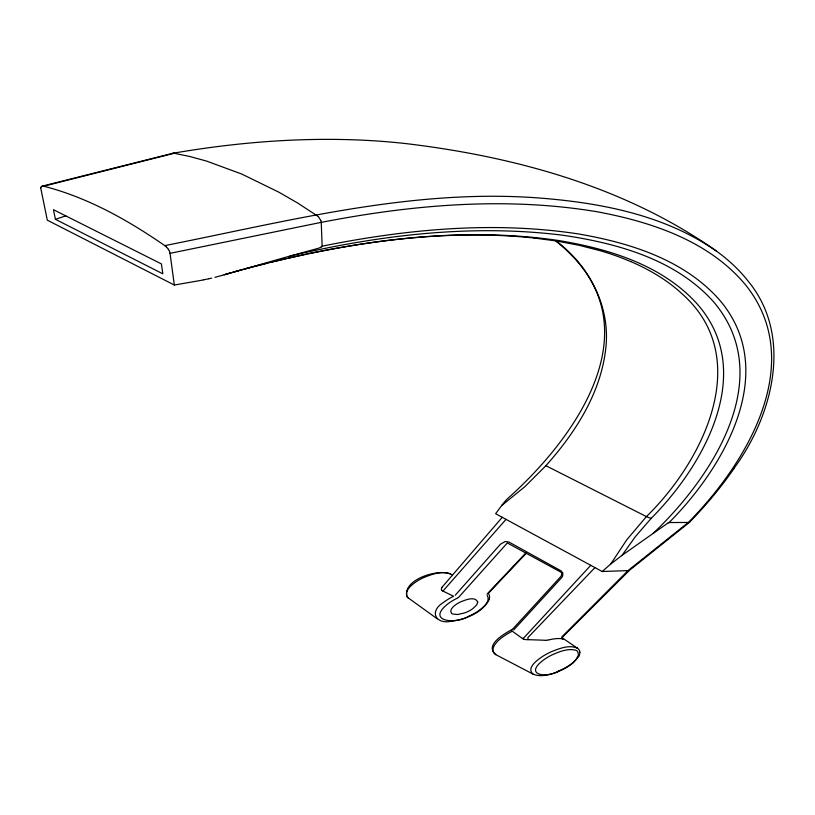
<?xml version="1.0" encoding="UTF-8"?>
<svg xmlns="http://www.w3.org/2000/svg" width="815" height="815" viewBox="0 0 815 815"><rect width="100%" height="100%" fill="white"/><g stroke="black" fill="none" stroke-linecap="round" stroke-linejoin="round"><path stroke-width="1.22" d="M561.708 574.117L561.647 574.646M40.76 188.143L47.29 220.162L174.329 285.036L200.286 280.503M489.265 599.412C482.195 613.298 465.192 619.359 450.573 621.346C436.239 624.341 428.252 611.627 443.89 602.163A65.709 37.938 0 0 1 453.588 596.244L442.739 590.977A3.566 2.058 0 0 1 441.924 590.406M487.095 594.369L487.36 593.819M442.036 587.32L441.649 588.145A6.53 3.769 0 0 0 441.394 589.316M534.039 238.011L555.575 240.853A229.422 132.458 0 0 1 570.683 254.351C650.268 334.211 573.577 439.998 507.103 499.075C505.168 501.133 503.354 503.293 501.673 505.555L495.632 513.715L602.163 571.509L610.68 564.082L626.786 539.785L646.407 516.588C702.876 461.606 754.568 358.243 682.247 294.001A203.424 117.442 0 0 0 630.81 261.584M610.68 564.082L622.018 555.382L635.466 536.504L651.205 518.34C704.272 464.968 757.094 370.947 696.672 303.363C661.464 264.875 608.968 248.942 559.019 240.578C476.918 228.424 393.156 236.442 312.237 252.905L304.433 254.637M734.407 467.779C773.017 415.039 793.566 335.271 747.549 280.421A245.651 141.83 0 0 0 716.242 250.928C625.706 186.992 515.671 156.816 406.787 143.695A388.989 224.583 0 0 0 359.395 140.037C296.996 137.389 234.414 142.696 172.923 153.261M576.236 659.233L578.568 654.781L577.591 651.379A5.929 3.423 0 0 0 575.227 650.085C567.301 648.353 559.202 651.715 552.071 654.873A60.962 35.198 0 0 0 544.257 659.488C522.955 674.749 545.755 678.579 558.418 671.234M487.604 593.483L525.981 552.825M501.673 505.555L524.911 486.637L545.907 465.701C575.247 432.796 600.675 393.441 605.739 348.718C610.792 306.848 589.286 265.578 555.983 240.924M442.127 587.116L502.254 517.301M506.034 519.349L443.992 589.877A5.746 3.311 0 0 1 442.739 590.977M455.249 595.235L500.379 544.257L505.168 541.517L508.825 541.985L561.036 570.846L562.819 573.006L562.727 575.655A15.342 8.853 0 0 1 561.616 577.682L513.695 629.975M512.941 628.803L560.404 577A11.4 6.581 0 0 0 561.647 574.646M668.249 522.884A3.056 1.762 0 0 1 669.135 522.517C724.046 467.423 780.291 371.12 719.523 299.94C684.009 259.69 630.015 242.86 578.721 233.987C493.421 220.906 406.278 229.188 322.129 246.171L321.253 222.352L170.04 253.333L174.329 285.036M590.763 565.325L524.096 637.554A7.508 4.33 0 0 1 522.476 638.512L512.278 631.187A72.586 41.901 0 0 0 503.079 636.749C498.097 640.019 488.083 649.372 495.775 654.639L533.051 674.107C540.895 677.51 549.84 674.667 557.419 671.937M488.796 592.892L526.419 553.069M594.95 567.597L527.814 637.697L528.222 639.653L543.177 640.183A11.655 6.724 0 0 0 544.736 640.284L545.877 640.274M622.018 555.382L652.886 533.601C711.78 477.885 777.928 377.62 713.522 301.733C675.543 259.404 617.607 243.328 563.226 235.301C471.854 223.748 379.097 235.117 289.916 256.073L224.196 274.757M512.462 629.261C505.799 632.98 483.774 644.696 495.775 654.639M689.694 522.17L629.537 570.255L563.063 636.464A3.474 2.007 0 0 0 562.615 637.748M458.764 597.181L507.317 542.963L560.628 572.008A3.657 2.109 0 0 1 561.423 572.904A5.542 3.199 0 0 1 561.586 573.21L561.606 573.251A7.641 4.411 0 0 1 561.708 573.933M652.886 533.601L668.218 522.863M458.387 597.466L457.154 598.23M510.659 630.423L511.127 630.566A10.727 6.194 0 0 1 512.115 631.105M55.41 219.296L162.827 273.82L161.421 263.917L53.444 209.689L55.41 219.296L65.801 215.893M225.46 274.38L221.863 275.46M221.7 275.511L214.895 277.334M224.767 274.614L226.784 273.993M226.02 274.258L228.108 273.616M227.273 273.901L229.433 273.239M228.516 273.545L230.757 272.862M230.187 273.066L232.092 272.485M231.857 272.597L236.085 271.375M233.416 272.118L234.751 271.741M235.209 271.66L237.756 270.906M236.89 271.191L239.753 270.356M238.571 270.723L240.761 270.081M240.252 270.264L241.933 269.806M241.434 269.897L252.864 266.841M245.121 268.899L251.509 267.198M252.1 267.096L256.919 265.792M253.801 266.648L258.274 265.446M257.214 265.761L266.434 263.377M258.925 265.323L267.799 263.041M42.207 186.156L172.709 153.312M42.472 186.095A1.895 1.09 0 0 1 43.623 186.217L174.227 153.271L190.017 156.551L206.592 161.095L241.739 174.053L278.73 192.116L297.567 202.966L318.217 216.505M289.916 256.073L317.911 248.412A38.875 22.443 0 0 0 318.899 248.055L319.633 247.77A15.373 8.873 0 0 0 320.876 247.23M267.534 263.163L271.904 262.033M270.988 262.308L273.269 261.697M272.719 261.89L276.02 261.034M274.461 261.472L278.771 260.382M276.193 261.055L280.146 260.056M279.677 260.219L285.668 258.762M281.42 259.812L287.053 258.437M211.645 278.129L208.793 278.771M286.686 258.589L292.605 257.173M288.439 258.121L289.824 257.805M290.221 257.774L298.188 255.93M293.767 256.98L302.385 255.003M299.085 255.798L303.791 254.708M208.365 278.862L203.485 279.881M302.65 255.024L306.603 254.097M308.009 253.801L310.831 253.2M311.595 253.119C384.456 238.153 459.609 230.268 533.866 237.99M43.643 186.197C87.582 197.413 127.711 219.999 164.783 245.61C286.768 221.486 409.863 188.978 535.384 197.719C598.22 202.303 663.532 214.263 716.191 250.949M548.434 639.999L546.356 640.254M203.057 279.973L200.714 280.421M628.426 570.592L602.163 571.509M688.41 522.446L688.349 522.446C746.734 463.46 807.634 362.4 745.542 284.863C709.019 241.006 651.847 222.016 597.517 211.829C505.881 196.456 411.942 204.718 321.253 222.373L320.886 220.733M669.166 522.547L688.308 522.446L627.988 570.622L562.686 636.087A3.81 2.201 0 0 0 562.513 638.919M525.614 639.561L525.807 639.592A9.739 5.623 0 0 0 528.222 639.643M555.575 240.853L578.833 245.234L600.227 250.704A210.616 121.598 0 0 1 623.444 258.589L630.79 261.605M452.57 574.993C443.35 569.919 432.123 574.086 423.179 577.815A55.929 32.284 0 0 0 415.67 582.093C411.229 585.262 403.313 591.588 407.806 597.538M523.76 639.154L523.699 639.133A4.788 2.761 0 0 1 522.486 638.512M449.493 573.536C436.005 569.165 402.457 580.056 406.95 596.621M449.982 573.729L450.603 574.015M545.907 465.701L646.407 516.588A19.672 11.359 0 0 0 651.216 518.33M533.051 674.107C525.95 668.066 537.523 659.855 542.403 656.564A67.553 38.998 0 0 1 551.429 651.674C559.426 648.587 569.023 644.441 577.428 648.22L562.89 638.288M164.783 245.61L166.454 247.006M437.309 618.87L408.468 598.067M407.999 597.711L408.427 598.037L407.103 596.804M166.678 247.23L168.114 248.942M318.431 216.729L320.774 220.417M487.248 595.5C490.762 601.674 483.142 607.348 478.802 610.649A59.026 34.077 0 0 1 468.564 616.283C456.594 624.534 425.226 621.794 447.924 603.823A59.312 34.24 0 0 1 456.665 598.495M168.297 249.207L169.347 251.061M169.469 251.326L170.04 253.333M579.923 652.214L579.485 654.965A26.559 15.332 0 0 1 578.864 656.32L573.587 662.463A61.838 35.707 0 0 1 557.399 671.917M173.025 153.24A2.486 1.436 0 0 1 174.227 153.271M322.302 246.222A4.299 2.476 0 0 1 320.815 247.179M441.771 590.243A4.309 2.486 0 0 1 441.435 589.51M563.287 639.031A2.078 1.202 0 0 1 562.808 638.95L562.666 638.929A11.278 6.51 0 0 0 559.039 638.542L558.285 638.532A21.496 12.408 0 0 0 552.957 639.072L551.062 639.408A36.512 21.078 0 0 0 548.984 639.887M525.42 639.541A6.062 3.505 0 0 1 523.953 639.225M577.509 648.19A11.492 6.632 0 0 1 579.842 652.214M576.297 659.254A54.697 31.581 0 0 1 558.244 671.081M488.531 593.595A17.278 9.974 0 0 1 489.082 599.382M734.498 467.8A772.274 445.866 0 0 1 689.663 522.099M40.791 187.959A6.968 4.024 0 0 1 41.066 187.002M41.3 186.767A1.946 1.121 0 0 1 41.942 186.238M477.763 602.142L476.632 605.015L472.629 608.815A32.101 18.531 0 0 1 464.764 612.88L457.633 614.52L452.712 614.021A4.432 2.557 0 0 1 451.571 613.338C448.821 609.987 453.568 606.268 456.084 604.455A33.466 19.326 0 0 1 460.506 601.918C465.263 600.074 475.053 595.714 477.763 602.142"/></g></svg>
